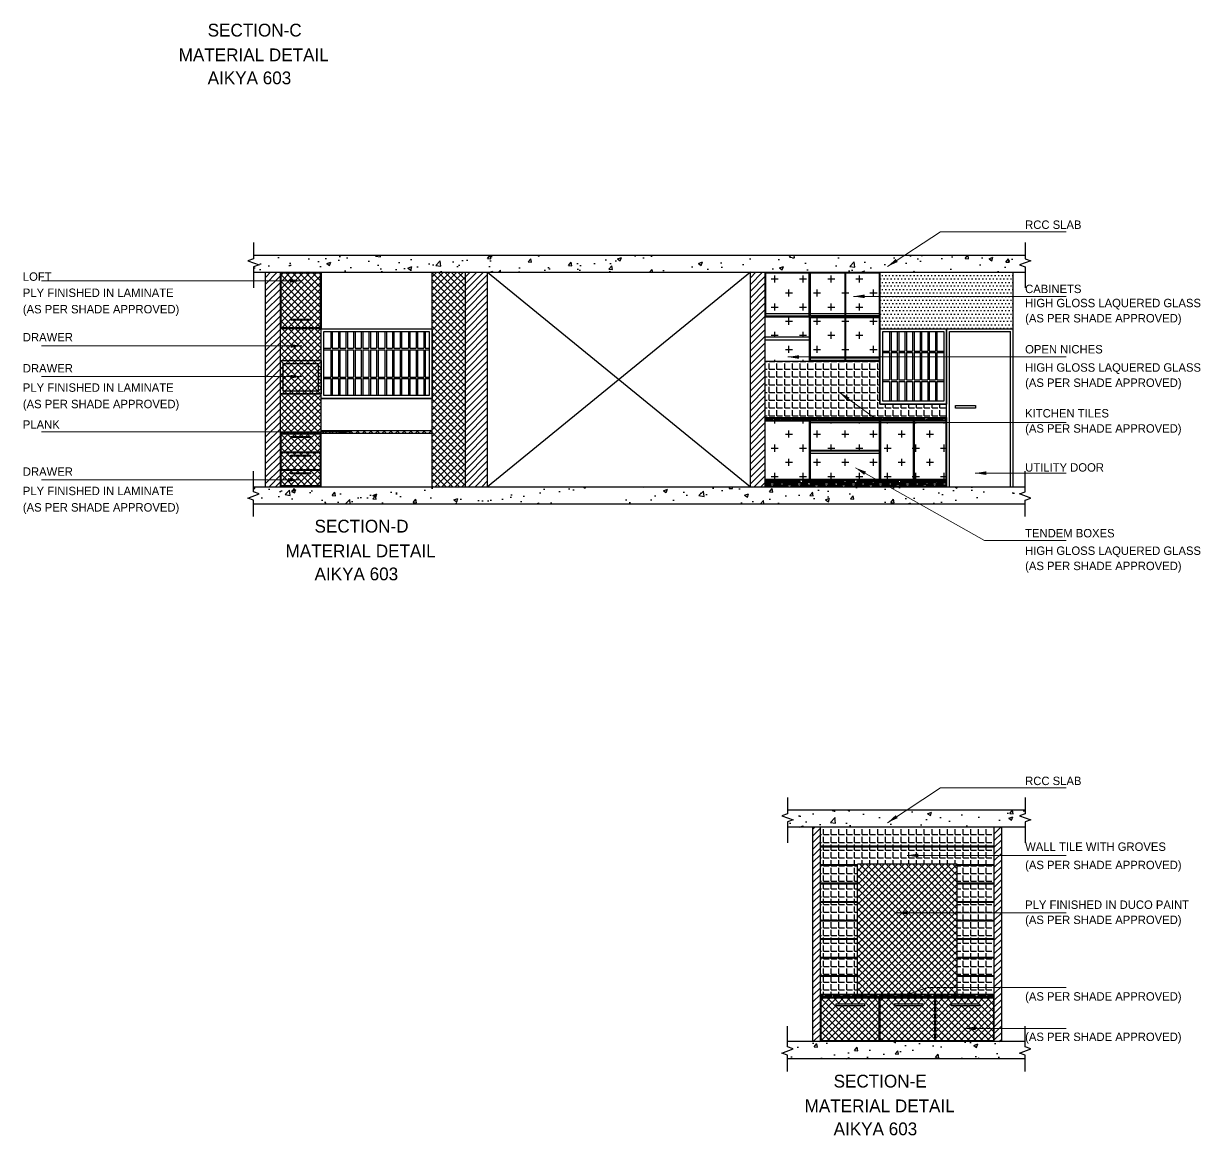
# Model space of a CAD drawing. Header units: millimetres. Extents: x -92307 to 258096, y -47434 to 112633.
# Drawn here: x -28198 to -12300, y -46811 to -31794 of the extents above; entities that cross this region are included whole.
import ezdxf

# ---------------------------------------------------------------- set-up
doc = ezdxf.new("R2010")
doc.units = ezdxf.units.MM
doc.header["$LTSCALE"] = 10
for name, color, linetype in [('A--BLOCKWALL-HATCH', 8, 'Continuous'), ('A--HATCH-1', 8, 'Continuous'), ('A--SPACEREF', 3, 'Continuous'), ('DIMM-1', 1, 'Continuous')]:
    doc.layers.add(name, color=color, linetype=linetype)
doc.styles.add('ISO', font='isocp2.shx', dxfattribs={"width": 0.8})
doc.dimstyles.new('A-DIM-100', dxfattribs={"dimscale": 100, "dimtxt": 2.25, "dimasz": 1.5, "dimexe": 1, "dimexo": 0.5, "dimgap": 0, "dimtad": 0, "dimdec": 0, "dimzin": 12, "dimdsep": 46, "dimtxsty": 'ISO', "dimblk": 'ARCHTICK', "dimcen": 1, "dimdle": 1, "dimclrd": 8, "dimclre": 8, "dimclrt": 256, "dimadec": 0, "dimazin": 3, "dimtfac": 1, "dimtdec": 0, "dimtmove": 1, "dimatfit": 2, "dimfxl": 1, "dimtvp": 0.75, "dimtolj": 1, "dimtzin": 12, "dimlwd": 18, "dimlwe": 18, "dimarcsym": 0})
pattern_1 = [(45, (-47123.285, -23739.76), (-44.90128, 44.90128), []), (135, (-47123.285, -23739.76), (-44.90128, -44.90128), [])]
pattern_2 = [(0, (0, 0), (0, 104.775), [76.2, -28.575]), (90, (0, 0), (-104.775, 6e-15), [76.2, -28.575])]

# ---------------------------------------------------------------- blocks, each defined once
blk = doc.blocks.new('_ArchTick')
at = {"color": 0, "const_width": 0.15}
blk.add_lwpolyline([(-0.5, -0.5), (0.5, 0.5)], dxfattribs=at)

msp = doc.modelspace()

# ---------------------------------------------------------------- hatches: boundary and pattern name
h = msp.add_hatch()
h.set_pattern_fill('AR-CONC', color=256, scale=3, style=0)
h.set_pattern_definition([(50, (-47123.3, -23739.76), (546.554, -47.817), [57.15, -628.65]), (355, (-47123.3, -23739.76), (-105.7285, 573.17), [45.72, -502.92]), (100.451, (-47077.74, -23743.75), (440.8275, 525.35), [48.57, -534.27]), (46.1842, (-47123.3, -23587.36), (813.237, -126.127), [85.725, -942.975]), (96.6356, (-47055.5, -23597.9), (712.213, 742.277), [72.855, -801.405]), (351.184, (-47123.3, -23587.4), (712.214, 742.275), [68.58, -754.38]), (21, (-47047.1, -23625.46), (454.8446, -306.7966), [57.15, -628.65]), (326, (-47047.1, -23625.46), (185.406, 552.564), [45.72, -502.92]), (71.4514, (-47009.2, -23651.03), (640.2495, 245.7686), [48.57, -534.27]), (37.5, (-47123.29, -23739.76), (9.2658, 253.6651), [0, -496.824, 0, -510.54, 0, -504.825]), (7.5, (-47123.29, -23739.76), (200.459, 300.5417), [0, -291.084, 0, -485.394, 0, -192.405]), (327.5, (-47293.21, -23739.76), (406.7718, -17.1862), [0, -190.5, 0, -594.36, 0, -788.67]), (317.5, (-47369.4, -23739.76), (444.3875, 76.2795), [0, -247.65, 0, -394.716, 0, -560.07])])
h.paths.add_polyline_path([(-25090.6, -34924), (-25090.6, -34971), (-25166.4, -34998.6), (-25014.8, -35053.8), (-25090.6, -35081.4), (-25090.6, -35152.6), (-14668.1, -35152.6), (-14668.1, -35081.4), (-14743.9, -35053.8), (-14592.3, -34998.6), (-14668.1, -34971), (-14668.1, -34924)])
h.paths.add_polyline_path([(-14668.1, -38279.8), (-14668.1, -38230.2), (-14592.3, -38202.6), (-14743.9, -38147.4), (-14668.1, -38119.8), (-14668.1, -38048.6), (-25090.6, -38048.6), (-25090.6, -38119.8), (-25014.8, -38147.4), (-25166.4, -38202.6), (-25090.6, -38230.2), (-25090.6, -38279.8)])
h = msp.add_hatch()
h.set_pattern_fill('CROSS', color=256, scale=30, style=0)
h.paths.add_polyline_path([(-17589.3, -35162.6), (-18169.3, -35162.6), (-18169.3, -35713.9), (-17589.3, -35713.9)])
h.paths.add_polyline_path([(-17104.3, -35162), (-17569.3, -35162), (-17569.3, -35713.9), (-17104.3, -35713.9)])
h.paths.add_polyline_path([(-16639.3, -35162), (-17094.3, -35162), (-17094.3, -35713.9), (-16639.3, -35713.9)])
h.paths.add_polyline_path([(-16639.3, -35763.2), (-17094.3, -35763.2), (-17094.3, -36313.9), (-16639.3, -36313.9)])
h.paths.add_polyline_path([(-17104.3, -35763.2), (-17569.3, -35763.2), (-17569.3, -36313.9), (-17104.3, -36313.9)])
h.paths.add_polyline_path([(-17579.3, -35753.9), (-18179.3, -35753.9), (-18179.3, -36025.5), (-17579.3, -36025.5)])
h.paths.add_polyline_path([(-17579.3, -36065.5), (-18179.3, -36065.5), (-18179.3, -36353.9), (-17579.3, -36353.9)])
h.paths.add_polyline_path([(-17579.3, -37161.6), (-18179.3, -37161.6), (-18179.3, -37948.2), (-17579.3, -37948.2)])
h.paths.add_polyline_path([(-16639.3, -37181.6), (-17569.3, -37181.6), (-17569.3, -37554.9), (-16639.3, -37554.9)])
h.paths.add_polyline_path([(-16639.3, -37594.9), (-17569.3, -37594.9), (-17569.3, -37948.2), (-16639.3, -37948.2)])
h.paths.add_polyline_path([(-16179.3, -37181.6), (-16619.3, -37181.6), (-16619.3, -37948.2), (-16179.3, -37948.2)])
h.paths.add_polyline_path([(-15739.3, -37181.6), (-16169.3, -37181.6), (-16169.3, -37948.2), (-15739.3, -37948.2)])
h = msp.add_hatch()
h.set_pattern_fill('DOTS', color=256, scale=30, style=0)
h.paths.add_polyline_path([(-15729.3, -35915), (-14829.3, -35915), (-14829.3, -35152.6), (-16629.3, -35152.6), (-16629.3, -35915)])
h = msp.add_hatch()
h.set_pattern_fill('ANGLE', color=256, scale=15, style=0)
h.set_pattern_definition(pattern_2)
h.paths.add_polyline_path([(-16629.3, -36353.9), (-18179.3, -36353.9), (-18179.3, -37113.6), (-15729.3, -37113.6), (-15729.3, -36932.7), (-16629.3, -36932.7)])
h = msp.add_hatch()
h.set_pattern_fill('AR-RROOF', color=256, style=0)
h.set_pattern_definition([(0, (-47123.285, -23739.762), (55.88, 25.4), [381, -50.8, 127, -25.4]), (0, (-47089.503, -23727.062), (-25.4, 33.782), [76.2, -8.382, 152.4, -19.05]), (0, (-47110.585, -23718.172), (132.08, 17.018), [203.2, -35.56, 101.6, -25.4])])
h.paths.add_polyline_path([(-15729.3, -37151.6), (-15729.3, -37113.6), (-16629.3, -37113.6), (-17579.3, -37113.6), (-17579.3, -37151.6)])
h.paths.add_polyline_path([(-17579.3, -37151.6), (-17579.3, -37113.6), (-18179.3, -37113.6), (-18179.3, -37151.6)])
h = msp.add_hatch()
h.set_pattern_fill('AR-RROOF', color=256, style=0)
h.paths.add_polyline_path([(-18179.3, -37958.2), (-18179.3, -38048.6), (-15729.3, -38048.6), (-15729.3, -37958.2)])
h = msp.add_hatch()
h.set_pattern_fill('AR-CONC', color=256, scale=3, style=0)
h.set_pattern_definition([(50, (-52973.15, -31234.8), (546.554, -47.8173), [57.15, -628.65]), (355, (-52973.15, -31234.8), (-105.7285, 573.17), [45.72, -502.92]), (100.451, (-52927.6, -31238.8), (440.8275, 525.35), [48.57, -534.27]), (46.1842, (-52973.15, -31082.4), (813.237, -126.127), [85.725, -942.975]), (96.6356, (-52905.4, -31092.9), (712.213, 742.277), [72.855, -801.405]), (351.184, (-52973.15, -31082.4), (712.214, 742.275), [68.58, -754.38]), (21, (-52896.95, -31120.5), (454.8446, -306.7966), [57.15, -628.65]), (326, (-52896.95, -31120.5), (185.406, 552.564), [45.72, -502.92]), (71.4514, (-52859.05, -31146.1), (640.2495, 245.7686), [48.57, -534.27]), (37.5, (-52973.15, -31234.82), (9.2658, 253.6651), [0, -496.824, 0, -510.54, 0, -504.825]), (7.5, (-52973.15, -31234.82), (200.459, 300.5417), [0, -291.084, 0, -485.394, 0, -192.405]), (327.5, (-53143.08, -31234.82), (406.7718, -17.1862), [0, -190.5, 0, -594.36, 0, -788.67]), (317.5, (-53219.28, -31234.82), (444.3875, 76.2795), [0, -247.65, 0, -394.716, 0, -560.07])])
h.paths.add_polyline_path([(-14668.1, -42647.7), (-14668.1, -42576.5), (-14592.3, -42548.9), (-14743.9, -42493.7), (-14668.1, -42466.1), (-14668.1, -42419.1), (-17877.2, -42419.1), (-17877.2, -42466.1), (-17953.1, -42493.7), (-17801.4, -42548.9), (-17877.2, -42576.5), (-17877.2, -42647.7)])
h.paths.add_polyline_path([(-17877.2, -45543.7), (-17877.2, -45614.9), (-17801.4, -45642.5), (-17953.1, -45697.7), (-17877.2, -45725.2), (-17877.2, -45774.9), (-14668.1, -45774.9), (-14668.1, -45725.2), (-14743.9, -45697.7), (-14592.3, -45642.5), (-14668.1, -45614.9), (-14668.1, -45543.7)])
h = msp.add_hatch()
h.set_pattern_fill('ANGLE', color=256, scale=15, style=0)
h.set_pattern_definition(pattern_2)
h.paths.add_polyline_path([(-15084.4, -42647.7), (-17434.4, -42647.7), (-17434.4, -42905.7), (-15084.4, -42905.7)])
h.paths.add_polyline_path([(-15084.4, -42915.7), (-17434.4, -42915.7), (-17434.4, -43155.7), (-16934.4, -43155.7), (-16934.4, -43147.7), (-15584.4, -43147.7), (-15584.4, -43155.7), (-15084.4, -43155.7)])
h.paths.add_polyline_path([(-15084.4, -43165.7), (-15584.4, -43165.7), (-15584.4, -43405.7), (-15084.4, -43405.7)])
h.paths.add_polyline_path([(-16934.4, -43165.7), (-17434.4, -43165.7), (-17434.4, -43405.7), (-16934.4, -43405.7)])
h.paths.add_polyline_path([(-16934.4, -43415.7), (-17434.4, -43415.7), (-17434.4, -43655.7), (-16934.4, -43655.7)])
h.paths.add_polyline_path([(-16934.4, -43665.7), (-17434.4, -43665.7), (-17434.4, -43905.7), (-16934.4, -43905.7)])
h.paths.add_polyline_path([(-16934.4, -43915.7), (-17434.4, -43915.7), (-17434.4, -44155.7), (-16934.4, -44155.7)])
h.paths.add_polyline_path([(-16934.4, -44165.7), (-17434.4, -44165.7), (-17434.4, -44405.7), (-16934.4, -44405.7)])
h.paths.add_polyline_path([(-16934.4, -44415.7), (-17434.4, -44415.7), (-17434.4, -44655.7), (-16934.4, -44655.7)])
h.paths.add_polyline_path([(-16934.4, -44665.7), (-17434.4, -44665.7), (-17434.4, -44905.7), (-16934.4, -44905.7)])
h.paths.add_polyline_path([(-15084.4, -44665.7), (-15584.4, -44665.7), (-15584.4, -44905.7), (-15084.4, -44905.7)])
h.paths.add_polyline_path([(-15084.4, -44415.7), (-15584.4, -44415.7), (-15584.4, -44655.7), (-15084.4, -44655.7)])
h.paths.add_polyline_path([(-15084.4, -43915.7), (-15584.4, -43915.7), (-15584.4, -44155.7), (-15084.4, -44155.7)])
h.paths.add_polyline_path([(-15084.4, -44165.7), (-15584.4, -44165.7), (-15584.4, -44405.7), (-15084.4, -44405.7)])
h.paths.add_polyline_path([(-15084.4, -43665.7), (-15584.4, -43665.7), (-15584.4, -43905.7), (-15084.4, -43905.7)])
h.paths.add_polyline_path([(-15084.4, -43415.7), (-15584.4, -43415.7), (-15584.4, -43655.7), (-15084.4, -43655.7)])
h = msp.add_hatch()
h.set_pattern_fill('AR-RROOF', color=256, style=0)
h.set_pattern_definition([(0, (-52973.15, -31234.82), (55.88, 25.4), [381, -50.8, 127, -25.4]), (0, (-52939.368, -31222.12), (-25.4, 33.782), [76.2, -8.382, 152.4, -19.05]), (0, (-52960.45, -31213.231), (132.08, 17.018), [203.2, -35.56, 101.6, -25.4])])
h.paths.add_polyline_path([(-15084.4, -44905.7), (-15584.4, -44905.7), (-17434.4, -44905.7), (-17434.4, -44943.7), (-15084.4, -44943.7)])
at = {"layer": 'A--BLOCKWALL-HATCH'}
h = msp.add_hatch(dxfattribs=at)
h.set_pattern_fill('ANSI37', color=256, scale=20, style=0)
h.set_pattern_definition(pattern_1)
h.paths.add_polyline_path([(-24179.3, -36795), (-24729.3, -36795), (-24729.3, -37326.6), (-24179.3, -37326.6)])
h.paths.add_polyline_path([(-24217.3, -36383), (-24691.3, -36383), (-24691.3, -36757), (-24217.3, -36757)], flags=16)
h.paths.add_polyline_path([(-24179.3, -35915), (-24729.3, -35915), (-24729.3, -36345), (-24179.3, -36345)])
h.paths.add_polyline_path([(-24189.3, -35162.6), (-24719.3, -35162.6), (-24719.3, -35905), (-24189.3, -35905)], flags=0)
h.paths.add_polyline_path([(-24323.9, -35787.7), (-24323.9, -35802), (-24587.7, -35802), (-24587.7, -35787.7)], flags=0)
h.paths.add_polyline_path([(-24179.3, -36345), (-24729.3, -36345), (-24729.3, -36795), (-24179.3, -36795)])
h.paths.add_polyline_path([(-24217.3, -36383), (-24217.3, -36757), (-24691.3, -36757), (-24691.3, -36383)], flags=16)
h.paths.add_polyline_path([(-24179.3, -35152.6), (-24729.3, -35152.6), (-24729.3, -35915), (-24179.3, -35915)])
h.paths.add_polyline_path([(-24719.3, -35162.6), (-24189.3, -35162.6), (-24189.3, -35905), (-24719.3, -35905)], flags=16)
h.paths.add_polyline_path([(-22679.3, -37288.6), (-24179.3, -37288.6), (-24179.3, -37326.6), (-22679.3, -37326.6)])
h = msp.add_hatch(dxfattribs=at)
h.set_pattern_fill('ANSI37', color=256, scale=20, style=0)
h.set_pattern_definition(pattern_1)
h.paths.add_polyline_path([(-22229.3, -35152.6), (-22679.3, -35152.6), (-22679.3, -38048.6), (-22229.3, -38048.6)])
h = msp.add_hatch(dxfattribs=at)
h.set_pattern_fill('ANSI37', color=256, scale=20, style=0)
h.set_pattern_definition(pattern_1)
h.paths.add_polyline_path([(-24189.3, -37576.6), (-24189.3, -37336.6), (-24719.3, -37336.6), (-24719.3, -37576.6)])
h.paths.add_polyline_path([(-24587.7, -37386.1), (-24587.7, -37371.8), (-24323.9, -37371.8), (-24323.9, -37386.1)], flags=16)
h.paths.add_polyline_path([(-24719.3, -37586.6), (-24719.3, -37816.6), (-24189.3, -37816.6), (-24189.3, -37586.6)])
h.paths.add_polyline_path([(-24587.7, -37636.1), (-24587.7, -37621.8), (-24323.9, -37621.8), (-24323.9, -37636.1)], flags=16)
h.paths.add_polyline_path([(-24189.3, -38038.6), (-24189.3, -37816.6), (-24719.3, -37816.6), (-24719.3, -38038.6)])
h.paths.add_polyline_path([(-24587.7, -37876.1), (-24587.7, -37861.8), (-24323.9, -37861.8), (-24323.9, -37876.1)], flags=16)
h = msp.add_hatch(dxfattribs=at)
h.set_pattern_fill('ANSI37', color=256, scale=20, style=0)
h.set_pattern_definition([(45, (-52973.15, -31234.82), (-44.90128, 44.90128), []), (135, (-52973.15, -31234.82), (-44.90128, -44.90128), [])])
h.paths.add_polyline_path([(-15094.4, -45533.7), (-15094.4, -44953.7), (-15874.4, -44953.7), (-15874.4, -45533.7)])
h.paths.add_polyline_path([(-15666.3, -45060.2), (-15666.3, -45031.7), (-15283.8, -45031.7), (-15283.8, -45060.2)], flags=16)
h.paths.add_polyline_path([(-15894.4, -44953.7), (-16624.4, -44953.7), (-16624.4, -45533.7), (-15894.4, -45533.7)])
h.paths.add_polyline_path([(-16432.1, -45060.2), (-16432.1, -45031.7), (-16049.5, -45031.7), (-16049.5, -45060.2)], flags=16)
h.paths.add_polyline_path([(-16644.4, -45533.7), (-16644.4, -44953.7), (-17424.4, -44953.7), (-17424.4, -45533.7)])
h.paths.add_polyline_path([(-17221.3, -45060.2), (-17221.3, -45031.7), (-16838.7, -45031.7), (-16838.7, -45060.2)], flags=16)
h.paths.add_polyline_path([(-15584.4, -43147.7), (-16934.4, -43147.7), (-16934.4, -44905.7), (-15584.4, -44905.7)])
at = {"layer": 'A--HATCH-1'}
h = msp.add_hatch(dxfattribs=at)
h.set_pattern_fill('ANSI31', color=256, scale=20, style=0)
h.set_pattern_definition([(45, (-47123.285, -23739.76), (-44.90128, 44.90128), [])])
h.paths.add_polyline_path([(-24729.3, -35152.6), (-24929.3, -35152.6), (-24929.3, -38048.6), (-24729.3, -38048.6)])
h.paths.add_polyline_path([(-22229.3, -38048.6), (-21929.3, -38048.6), (-21929.3, -35152.6), (-22229.3, -35152.6)])
h.paths.add_polyline_path([(-18179.3, -35152.6), (-18379.3, -35152.6), (-18379.3, -38048.6), (-18179.3, -38048.6)])
h = msp.add_hatch(dxfattribs=at)
h.set_pattern_fill('ANSI31', color=256, scale=20, style=0)
h.set_pattern_definition([(45, (-52973.15, -31234.82), (-44.90128, 44.90128), [])])
h.paths.add_polyline_path([(-17534.4, -45543.7), (-17434.4, -45543.7), (-17434.4, -42647.7), (-17534.4, -42647.7)])
h.paths.add_polyline_path([(-15084.4, -44905.7), (-15084.4, -45543.7), (-14984.4, -45543.7), (-14984.4, -42647.7), (-15084.4, -42647.7)])

# ---------------------------------------------------------------- linework, layer by layer
for p, q in [((-25090.6, -34924), (-14668.1, -34924)), ((-25090.6, -35152.6), (-14668.1, -35152.6)), ((-24929.3, -38048.6), (-24929.3, -35152.6)), ((-24729.3, -38048.6), (-24729.3, -35152.6)), ((-24179.3, -38048.6), (-24179.3, -35152.6)), ((-22679.3, -38048.6), (-22679.3, -35152.6)), ((-22229.3, -38048.6), (-22229.3, -35152.6)), ((-21929.3, -38048.6), (-21929.3, -35152.6)), ((-21929.3, -35152.6), (-18379.3, -38048.6)), ((-18379.3, -35152.6), (-21929.3, -38048.6)), ((-18379.3, -38048.6), (-18379.3, -35152.6)), ((-18179.3, -38048.6), (-18179.3, -35152.6)), ((-17579.3, -36353.9), (-17579.3, -35152.6)), ((-17579.3, -35152.6), (-16629.3, -35152.6)), ((-17104.3, -35162), (-17104.3, -35742.6)), ((-17094.3, -35162), (-17094.3, -35742.6)), ((-16629.3, -35152.6), (-16629.3, -36932.7)), ((-14829.3, -38048.6), (-14829.3, -35152.6)), ((-18179.3, -35753.9), (-16629.3, -35753.9)), ((-17104.3, -35763.2), (-17104.3, -36343.9)), ((-17094.3, -35763.2), (-17094.3, -36343.9)), ((-24179.3, -35915), (-22679.3, -35915)), ((-16629.3, -35915), (-14829.3, -35915)), ((-15729.3, -38048.6), (-15729.3, -35915)), ((-24048.8, -35953), (-24048.8, -36179.7)), ((-24028.8, -35953), (-24028.8, -36179.7)), ((-23945.7, -35953), (-23945.7, -36179.7)), ((-23945.7, -35953), (-23945.7, -36179.7)), ((-23925.7, -35953), (-23925.7, -36179.7)), ((-23925.7, -35953), (-23925.7, -36179.7)), ((-23842.5, -35953), (-23842.5, -36179.7)), ((-23822.5, -35953), (-23822.5, -36179.7)), ((-23739.3, -35953), (-23739.3, -36179.7)), ((-23739.3, -35953), (-23739.3, -36179.7)), ((-23719.3, -35953), (-23719.3, -36179.7)), ((-23719.3, -35953), (-23719.3, -36179.7)), ((-23636.2, -35953), (-23636.2, -36179.7)), ((-23636.2, -35953), (-23636.2, -36179.7)), ((-23616.2, -35953), (-23616.2, -36179.7)), ((-23616.2, -35953), (-23616.2, -36179.7)), ((-23533, -35953), (-23533, -36179.7)), ((-23533, -35953), (-23533, -36179.7)), ((-23513, -35953), (-23513, -36179.7)), ((-23513, -35953), (-23513, -36179.7)), ((-23429.9, -35953), (-23429.9, -36179.7)), ((-23409.9, -35953), (-23409.9, -36179.7)), ((-23317.3, -35953), (-23317.3, -36179.7)), ((-23297.3, -35953), (-23297.3, -36179.7)), ((-23214.2, -35953), (-23214.2, -36179.7)), ((-23214.2, -35953), (-23214.2, -36179.7)), ((-23194.2, -35953), (-23194.2, -36179.7)), ((-23194.2, -35953), (-23194.2, -36179.7)), ((-23111, -35953), (-23111, -36179.7)), ((-23091, -35953), (-23091, -36179.7)), ((-22998.5, -35953), (-22998.5, -36179.7)), ((-22978.5, -35953), (-22978.5, -36179.7)), ((-22895.3, -35953), (-22895.3, -36179.7)), ((-22895.3, -35953), (-22895.3, -36179.7)), ((-22875.3, -35953), (-22875.3, -36179.7)), ((-22875.3, -35953), (-22875.3, -36179.7)), ((-22792.2, -35953), (-22792.2, -36179.7)), ((-22772.2, -35953), (-22772.2, -36179.7)), ((-18179.3, -36025.5), (-17579.3, -36025.5)), ((-18179.3, -36065.5), (-17579.3, -36065.5)), ((-16498.8, -35953), (-16498.8, -36218.4)), ((-16478.8, -35953), (-16478.8, -36218.4)), ((-16395.7, -35953), (-16395.7, -36218.4)), ((-16395.7, -35953), (-16395.7, -36218.4)), ((-16375.7, -35953), (-16375.7, -36218.4)), ((-16375.7, -35953), (-16375.7, -36218.4)), ((-16292.5, -35953), (-16292.5, -36218.4)), ((-16272.5, -35953), (-16272.5, -36218.4)), ((-16189.3, -35953), (-16189.3, -36218.4)), ((-16189.3, -35953), (-16189.3, -36218.4)), ((-16169.3, -35953), (-16169.3, -36218.4)), ((-16169.3, -35953), (-16169.3, -36218.4)), ((-16086.2, -35953), (-16086.2, -36218.4)), ((-16086.2, -35953), (-16086.2, -36218.4)), ((-16066.2, -35953), (-16066.2, -36218.4)), ((-16066.2, -35953), (-16066.2, -36218.4)), ((-15983, -35953), (-15983, -36218.4)), ((-15983, -35953), (-15983, -36218.4)), ((-15963, -35953), (-15963, -36218.4)), ((-15963, -35953), (-15963, -36218.4)), ((-15879.9, -35953), (-15879.9, -36218.4)), ((-15859.9, -35953), (-15859.9, -36218.4)), ((-15691.3, -38048.6), (-15691.3, -35953)), ((-15691.3, -35953), (-14867.3, -35953)), ((-14867.3, -38048.6), (-14867.3, -35953)), ((-24141.3, -36179.7), (-24048.8, -36179.7)), ((-24141.3, -36199.7), (-24048.8, -36199.7)), ((-24048.8, -36199.7), (-24048.8, -36567.7)), ((-24028.8, -36179.7), (-23945.7, -36179.7)), ((-24028.8, -36199.7), (-24028.8, -36567.7)), ((-24028.8, -36199.7), (-23945.7, -36199.7)), ((-23945.7, -36199.7), (-23945.7, -36567.7)), ((-23945.7, -36199.7), (-23945.7, -36567.7)), ((-23925.7, -36179.7), (-23842.5, -36179.7)), ((-23925.7, -36199.7), (-23925.7, -36567.7)), ((-23925.7, -36199.7), (-23925.7, -36567.7)), ((-23925.7, -36199.7), (-23842.5, -36199.7)), ((-23842.5, -36199.7), (-23842.5, -36567.7)), ((-23822.5, -36179.7), (-23739.3, -36179.7)), ((-23822.5, -36199.7), (-23822.5, -36567.7)), ((-23822.5, -36199.7), (-23739.3, -36199.7)), ((-23739.3, -36199.7), (-23739.3, -36567.7)), ((-23739.3, -36199.7), (-23739.3, -36567.7)), ((-23719.3, -36179.7), (-23636.2, -36179.7)), ((-23719.3, -36199.7), (-23719.3, -36567.7)), ((-23719.3, -36199.7), (-23719.3, -36567.7)), ((-23719.3, -36199.7), (-23636.2, -36199.7)), ((-23636.2, -36199.7), (-23636.2, -36567.7)), ((-23636.2, -36199.7), (-23636.2, -36567.7)), ((-23616.2, -36179.7), (-23533, -36179.7)), ((-23616.2, -36199.7), (-23616.2, -36567.7)), ((-23616.2, -36199.7), (-23616.2, -36567.7)), ((-23616.2, -36199.7), (-23533, -36199.7)), ((-23533, -36199.7), (-23533, -36567.7)), ((-23533, -36199.7), (-23533, -36567.7)), ((-23513, -36179.7), (-23429.9, -36179.7)), ((-23513, -36199.7), (-23513, -36567.7)), ((-23513, -36199.7), (-23513, -36567.7)), ((-23513, -36199.7), (-23429.9, -36199.7)), ((-23429.9, -36199.7), (-23429.9, -36567.7)), ((-23409.9, -36179.7), (-23317.3, -36179.7)), ((-23409.9, -36179.7), (-23317.3, -36179.7)), ((-23409.9, -36199.7), (-23409.9, -36567.7)), ((-23409.9, -36199.7), (-23317.3, -36199.7)), ((-23409.9, -36199.7), (-23317.3, -36199.7)), ((-23317.3, -36199.7), (-23317.3, -36567.7)), ((-23297.3, -36179.7), (-23214.2, -36179.7)), ((-23297.3, -36199.7), (-23297.3, -36567.7)), ((-23297.3, -36199.7), (-23214.2, -36199.7)), ((-23214.2, -36199.7), (-23214.2, -36567.7)), ((-23214.2, -36199.7), (-23214.2, -36567.7)), ((-23194.2, -36179.7), (-23111, -36179.7)), ((-23194.2, -36199.7), (-23194.2, -36567.7)), ((-23194.2, -36199.7), (-23194.2, -36567.7)), ((-23194.2, -36199.7), (-23111, -36199.7)), ((-23111, -36199.7), (-23111, -36567.7)), ((-23091, -36179.7), (-23007.9, -36179.7)), ((-23091, -36179.7), (-22998.5, -36179.7)), ((-23091, -36199.7), (-23091, -36567.7)), ((-23091, -36199.7), (-23007.9, -36199.7)), ((-23091, -36199.7), (-22998.5, -36199.7)), ((-22998.5, -36199.7), (-22998.5, -36567.7)), ((-22978.5, -36179.7), (-22895.3, -36179.7)), ((-22978.5, -36199.7), (-22978.5, -36567.7)), ((-22978.5, -36199.7), (-22895.3, -36199.7)), ((-22895.3, -36199.7), (-22895.3, -36567.7)), ((-22895.3, -36199.7), (-22895.3, -36567.7)), ((-22875.3, -36179.7), (-22792.2, -36179.7)), ((-22875.3, -36199.7), (-22875.3, -36567.7)), ((-22875.3, -36199.7), (-22875.3, -36567.7)), ((-22875.3, -36199.7), (-22792.2, -36199.7)), ((-22792.2, -36199.7), (-22792.2, -36567.7)), ((-22772.2, -36179.7), (-22717.3, -36179.7)), ((-22772.2, -36199.7), (-22772.2, -36567.7)), ((-22772.2, -36199.7), (-22717.3, -36199.7)), ((-16591.3, -36218.4), (-16498.8, -36218.4)), ((-16591.3, -36238.4), (-16498.8, -36238.4)), ((-16498.8, -36238.4), (-16498.8, -36606.4)), ((-16478.8, -36218.4), (-16395.7, -36218.4)), ((-16478.8, -36238.4), (-16478.8, -36606.4)), ((-16478.8, -36238.4), (-16395.7, -36238.4)), ((-16395.7, -36238.4), (-16395.7, -36606.4)), ((-16395.7, -36238.4), (-16395.7, -36606.4)), ((-16375.7, -36218.4), (-16292.5, -36218.4)), ((-16375.7, -36238.4), (-16375.7, -36606.4)), ((-16375.7, -36238.4), (-16375.7, -36606.4)), ((-16375.7, -36238.4), (-16292.5, -36238.4)), ((-16292.5, -36238.4), (-16292.5, -36606.4)), ((-16272.5, -36218.4), (-16189.3, -36218.4)), ((-16272.5, -36238.4), (-16272.5, -36606.4)), ((-16272.5, -36238.4), (-16189.3, -36238.4)), ((-16189.3, -36238.4), (-16189.3, -36606.4)), ((-16189.3, -36238.4), (-16189.3, -36606.4)), ((-16169.3, -36218.4), (-16086.2, -36218.4)), ((-16169.3, -36238.4), (-16169.3, -36606.4)), ((-16169.3, -36238.4), (-16169.3, -36606.4)), ((-16169.3, -36238.4), (-16086.2, -36238.4)), ((-16086.2, -36238.4), (-16086.2, -36606.4)), ((-16086.2, -36238.4), (-16086.2, -36606.4)), ((-16066.2, -36218.4), (-15983, -36218.4)), ((-16066.2, -36238.4), (-16066.2, -36606.4)), ((-16066.2, -36238.4), (-16066.2, -36606.4)), ((-16066.2, -36238.4), (-15983, -36238.4)), ((-15983, -36238.4), (-15983, -36606.4)), ((-15983, -36238.4), (-15983, -36606.4)), ((-15963, -36218.4), (-15879.9, -36218.4)), ((-15963, -36238.4), (-15963, -36606.4)), ((-15963, -36238.4), (-15963, -36606.4)), ((-15963, -36238.4), (-15879.9, -36238.4)), ((-15879.9, -36238.4), (-15879.9, -36606.4)), ((-15859.9, -36218.4), (-15767.3, -36218.4)), ((-15859.9, -36238.4), (-15859.9, -36606.4)), ((-15859.9, -36238.4), (-15767.3, -36238.4)), ((-24729.3, -36345), (-24179.3, -36345)), ((-18179.3, -36353.9), (-16629.3, -36353.9)), ((-24141.3, -36567.7), (-24048.8, -36567.7)), ((-24141.3, -36587.7), (-24048.8, -36587.7)), ((-24048.8, -36587.7), (-24048.8, -36818.7)), ((-24028.8, -36567.7), (-23945.7, -36567.7)), ((-24028.8, -36587.7), (-24028.8, -36818.7)), ((-24028.8, -36587.7), (-23945.7, -36587.7)), ((-23945.7, -36587.7), (-23945.7, -36818.7)), ((-23945.7, -36587.7), (-23945.7, -36818.7)), ((-23925.7, -36567.7), (-23842.5, -36567.7)), ((-23925.7, -36587.7), (-23925.7, -36818.7)), ((-23925.7, -36587.7), (-23925.7, -36818.7)), ((-23925.7, -36587.7), (-23842.5, -36587.7)), ((-23842.5, -36587.7), (-23842.5, -36818.7)), ((-23822.5, -36567.7), (-23739.3, -36567.7)), ((-23822.5, -36587.7), (-23822.5, -36818.7)), ((-23822.5, -36587.7), (-23739.3, -36587.7)), ((-23739.3, -36587.7), (-23739.3, -36818.7)), ((-23739.3, -36587.7), (-23739.3, -36818.7)), ((-23719.3, -36567.7), (-23636.2, -36567.7)), ((-23719.3, -36587.7), (-23719.3, -36818.7)), ((-23719.3, -36587.7), (-23719.3, -36818.7)), ((-23719.3, -36587.7), (-23636.2, -36587.7)), ((-23636.2, -36587.7), (-23636.2, -36818.7)), ((-23636.2, -36587.7), (-23636.2, -36818.7)), ((-23616.2, -36567.7), (-23533, -36567.7)), ((-23616.2, -36587.7), (-23616.2, -36818.7)), ((-23616.2, -36587.7), (-23616.2, -36818.7)), ((-23616.2, -36587.7), (-23533, -36587.7)), ((-23533, -36587.7), (-23533, -36818.7)), ((-23533, -36587.7), (-23533, -36818.7)), ((-23513, -36567.7), (-23429.9, -36567.7)), ((-23513, -36587.7), (-23513, -36818.7)), ((-23513, -36587.7), (-23513, -36818.7)), ((-23513, -36587.7), (-23429.9, -36587.7)), ((-23429.9, -36587.7), (-23429.9, -36818.7)), ((-23409.9, -36567.7), (-23317.3, -36567.7)), ((-23409.9, -36567.7), (-23317.3, -36567.7)), ((-23409.9, -36587.7), (-23409.9, -36818.7)), ((-23409.9, -36587.7), (-23317.3, -36587.7)), ((-23409.9, -36587.7), (-23317.3, -36587.7)), ((-23317.3, -36587.7), (-23317.3, -36818.7)), ((-23297.3, -36567.7), (-23214.2, -36567.7)), ((-23297.3, -36587.7), (-23297.3, -36818.7)), ((-23297.3, -36587.7), (-23214.2, -36587.7)), ((-23214.2, -36587.7), (-23214.2, -36818.7)), ((-23214.2, -36587.7), (-23214.2, -36818.7)), ((-23194.2, -36567.7), (-23111, -36567.7)), ((-23194.2, -36587.7), (-23194.2, -36818.7)), ((-23194.2, -36587.7), (-23194.2, -36818.7)), ((-23194.2, -36587.7), (-23111, -36587.7)), ((-23111, -36587.7), (-23111, -36818.7)), ((-23091, -36567.7), (-23007.9, -36567.7)), ((-23091, -36567.7), (-22998.5, -36567.7)), ((-23091, -36587.7), (-23091, -36818.7)), ((-23091, -36587.7), (-23007.9, -36587.7)), ((-23091, -36587.7), (-22998.5, -36587.7)), ((-22998.5, -36587.7), (-22998.5, -36818.7)), ((-22978.5, -36567.7), (-22895.3, -36567.7)), ((-22978.5, -36587.7), (-22978.5, -36818.7)), ((-22978.5, -36587.7), (-22895.3, -36587.7)), ((-22895.3, -36587.7), (-22895.3, -36818.7)), ((-22895.3, -36587.7), (-22895.3, -36818.7)), ((-22875.3, -36567.7), (-22792.2, -36567.7)), ((-22875.3, -36587.7), (-22875.3, -36818.7)), ((-22875.3, -36587.7), (-22875.3, -36818.7)), ((-22875.3, -36587.7), (-22792.2, -36587.7)), ((-22792.2, -36587.7), (-22792.2, -36818.7)), ((-22772.2, -36567.7), (-22717.3, -36567.7)), ((-22772.2, -36587.7), (-22772.2, -36818.7)), ((-22772.2, -36587.7), (-22717.3, -36587.7)), ((-16591.3, -36606.4), (-16498.8, -36606.4)), ((-16591.3, -36626.4), (-16498.8, -36626.4)), ((-16498.8, -36626.4), (-16498.8, -36894.7)), ((-16478.8, -36606.4), (-16395.7, -36606.4)), ((-16478.8, -36626.4), (-16478.8, -36894.7)), ((-16478.8, -36626.4), (-16395.7, -36626.4)), ((-16395.7, -36626.4), (-16395.7, -36894.7)), ((-16395.7, -36626.4), (-16395.7, -36894.7)), ((-16375.7, -36606.4), (-16292.5, -36606.4)), ((-16375.7, -36626.4), (-16375.7, -36894.7)), ((-16375.7, -36626.4), (-16375.7, -36894.7)), ((-16375.7, -36626.4), (-16292.5, -36626.4)), ((-16292.5, -36626.4), (-16292.5, -36894.7)), ((-16272.5, -36606.4), (-16189.3, -36606.4)), ((-16272.5, -36626.4), (-16272.5, -36894.7)), ((-16272.5, -36626.4), (-16189.3, -36626.4)), ((-16189.3, -36626.4), (-16189.3, -36894.7)), ((-16189.3, -36626.4), (-16189.3, -36894.7)), ((-16169.3, -36606.4), (-16086.2, -36606.4)), ((-16169.3, -36626.4), (-16169.3, -36894.7)), ((-16169.3, -36626.4), (-16169.3, -36894.7)), ((-16169.3, -36626.4), (-16086.2, -36626.4)), ((-16086.2, -36626.4), (-16086.2, -36894.7)), ((-16086.2, -36626.4), (-16086.2, -36894.7)), ((-16066.2, -36606.4), (-15983, -36606.4)), ((-16066.2, -36626.4), (-16066.2, -36894.7)), ((-16066.2, -36626.4), (-16066.2, -36894.7)), ((-16066.2, -36626.4), (-15983, -36626.4)), ((-15983, -36626.4), (-15983, -36894.7)), ((-15983, -36626.4), (-15983, -36894.7)), ((-15963, -36606.4), (-15879.9, -36606.4)), ((-15963, -36626.4), (-15963, -36894.7)), ((-15963, -36626.4), (-15963, -36894.7)), ((-15963, -36626.4), (-15879.9, -36626.4)), ((-15879.9, -36626.4), (-15879.9, -36894.7)), ((-15859.9, -36606.4), (-15767.3, -36606.4)), ((-15859.9, -36626.4), (-15859.9, -36894.7)), ((-15859.9, -36626.4), (-15767.3, -36626.4)), ((-24729.3, -36795), (-24179.3, -36795)), ((-24179.3, -36856.7), (-22679.3, -36856.7)), ((-16629.3, -36932.7), (-15729.3, -36932.7)), ((-18179.3, -37113.6), (-15729.3, -37113.6)), ((-18179.3, -37151.6), (-15729.3, -37151.6)), ((-18179.3, -37161.6), (-17579.3, -37161.6)), ((-17579.3, -37958.2), (-17579.3, -37113.6)), ((-17569.3, -37161.6), (-16639.3, -37161.6)), ((-17569.3, -37181.6), (-16639.3, -37181.6)), ((-16629.3, -37151.6), (-16629.3, -37958.2)), ((-16619.3, -37161.6), (-16179.3, -37161.6)), ((-16619.3, -37181.6), (-16179.3, -37181.6)), ((-16179.3, -37161.6), (-16179.3, -37948.2)), ((-16169.3, -37161.6), (-15739.3, -37161.6)), ((-16169.3, -37161.6), (-16169.3, -37948.2)), ((-16169.3, -37181.6), (-15739.3, -37181.6)), ((-24179.3, -37326.6), (-24729.3, -37326.6)), ((-24179.3, -37288.6), (-22679.3, -37288.6)), ((-24179.3, -37326.6), (-22679.3, -37326.6)), ((-24719.3, -37576.6), (-24189.3, -37576.6)), ((-24719.3, -37586.6), (-24189.3, -37586.6)), ((-17569.3, -37554.9), (-16639.3, -37554.9)), ((-17569.3, -37564.9), (-16639.3, -37564.9)), ((-17569.3, -37594.9), (-16639.3, -37594.9)), ((-24719.3, -37816.6), (-24189.3, -37816.6)), ((-24719.3, -37826.6), (-24189.3, -37826.6)), ((-18179.3, -37948.2), (-17579.3, -37948.2)), ((-18179.3, -37958.2), (-15729.3, -37958.2)), ((-17569.3, -37948.2), (-16639.3, -37948.2)), ((-16619.3, -37948.2), (-16179.3, -37948.2)), ((-16169.3, -37948.2), (-15739.3, -37948.2)), ((-25090.6, -38048.6), (-14668.1, -38048.6)), ((-25090.6, -38279.8), (-14668.1, -38279.8)), ((-14668.1, -42419.1), (-17877.2, -42419.1)), ((-14668.1, -42647.7), (-17877.2, -42647.7)), ((-17534.4, -45543.7), (-17534.4, -42647.7)), ((-17434.4, -45543.7), (-17434.4, -42647.7)), ((-15084.4, -45543.7), (-15084.4, -42647.7)), ((-15084.4, -44905.7), (-15084.4, -42647.7)), ((-14984.4, -45543.7), (-14984.4, -42647.7)), ((-15084.4, -42905.7), (-17434.4, -42905.7)), ((-15084.4, -42905.7), (-17434.4, -42905.7)), ((-15084.4, -42915.7), (-17434.4, -42915.7)), ((-15084.4, -42915.7), (-17434.4, -42915.7)), ((-16934.4, -43155.7), (-17434.4, -43155.7)), ((-16934.4, -43155.7), (-17434.4, -43155.7)), ((-16934.4, -43165.7), (-17434.4, -43165.7)), ((-16934.4, -43165.7), (-17434.4, -43165.7)), ((-16934.4, -44905.7), (-16934.4, -43147.7)), ((-15584.4, -43147.7), (-16934.4, -43147.7)), ((-15584.4, -44905.7), (-15584.4, -43147.7)), ((-15084.4, -43155.7), (-15584.4, -43155.7)), ((-15084.4, -43155.7), (-15584.4, -43155.7)), ((-15084.4, -43165.7), (-15584.4, -43165.7)), ((-15084.4, -43165.7), (-15584.4, -43165.7)), ((-16934.4, -43405.7), (-17434.4, -43405.7)), ((-16934.4, -43405.7), (-17434.4, -43405.7)), ((-16934.4, -43415.7), (-17434.4, -43415.7)), ((-16934.4, -43415.7), (-17434.4, -43415.7)), ((-15084.4, -43405.7), (-15584.4, -43405.7)), ((-15084.4, -43405.7), (-15584.4, -43405.7)), ((-15084.4, -43415.7), (-15584.4, -43415.7)), ((-15084.4, -43415.7), (-15584.4, -43415.7)), ((-16934.4, -43655.7), (-17434.4, -43655.7)), ((-16934.4, -43655.7), (-17434.4, -43655.7)), ((-16934.4, -43655.7), (-17434.4, -43655.7)), ((-16934.4, -43665.7), (-17434.4, -43665.7)), ((-16934.4, -43665.7), (-17434.4, -43665.7)), ((-16934.4, -43665.7), (-17434.4, -43665.7)), ((-15084.4, -43655.7), (-15584.4, -43655.7)), ((-15084.4, -43655.7), (-15584.4, -43655.7)), ((-15084.4, -43655.7), (-15584.4, -43655.7)), ((-15084.4, -43665.7), (-15584.4, -43665.7)), ((-15084.4, -43665.7), (-15584.4, -43665.7)), ((-15084.4, -43665.7), (-15584.4, -43665.7)), ((-16934.4, -43905.7), (-17434.4, -43905.7)), ((-16934.4, -43905.7), (-17434.4, -43905.7)), ((-16934.4, -43915.7), (-17434.4, -43915.7)), ((-16934.4, -43915.7), (-17434.4, -43915.7)), ((-15084.4, -43905.7), (-15584.4, -43905.7)), ((-15084.4, -43905.7), (-15584.4, -43905.7)), ((-15084.4, -43915.7), (-15584.4, -43915.7)), ((-15084.4, -43915.7), (-15584.4, -43915.7)), ((-16934.4, -44155.7), (-17434.4, -44155.7)), ((-16934.4, -44155.7), (-17434.4, -44155.7)), ((-16934.4, -44165.7), (-17434.4, -44165.7)), ((-16934.4, -44165.7), (-17434.4, -44165.7)), ((-15084.4, -44155.7), (-15584.4, -44155.7)), ((-15084.4, -44155.7), (-15584.4, -44155.7)), ((-15084.4, -44165.7), (-15584.4, -44165.7)), ((-15084.4, -44165.7), (-15584.4, -44165.7)), ((-16934.4, -44405.7), (-17434.4, -44405.7)), ((-16934.4, -44405.7), (-17434.4, -44405.7)), ((-16934.4, -44415.7), (-17434.4, -44415.7)), ((-16934.4, -44415.7), (-17434.4, -44415.7)), ((-15084.4, -44405.7), (-15584.4, -44405.7)), ((-15084.4, -44405.7), (-15584.4, -44405.7)), ((-15084.4, -44415.7), (-15584.4, -44415.7)), ((-15084.4, -44415.7), (-15584.4, -44415.7)), ((-16934.4, -44655.7), (-17434.4, -44655.7)), ((-16934.4, -44655.7), (-17434.4, -44655.7)), ((-16934.4, -44665.7), (-17434.4, -44665.7)), ((-16934.4, -44665.7), (-17434.4, -44665.7)), ((-15084.4, -44655.7), (-15584.4, -44655.7)), ((-15084.4, -44655.7), (-15584.4, -44655.7)), ((-15084.4, -44665.7), (-15584.4, -44665.7)), ((-15084.4, -44665.7), (-15584.4, -44665.7)), ((-15084.4, -44905.7), (-17434.4, -44905.7)), ((-15084.4, -44943.7), (-17434.4, -44943.7)), ((-16634.4, -45543.7), (-16634.4, -44943.7)), ((-15884.4, -45543.7), (-15884.4, -44943.7)), ((-15084.4, -44905.7), (-15584.4, -44905.7)), ((-14668.1, -45543.7), (-17877.2, -45543.7)), ((-14668.1, -45774.9), (-17877.2, -45774.9))]:
    msp.add_line(p, q)
at = {"linetype": 'Continuous'}
for points in [[(-25090.6, -34750.2), (-25090.6, -34971), (-25166.4, -34998.6), (-25014.8, -35053.8), (-25090.6, -35081.4), (-25090.6, -35362)], [(-14668.1, -34750.2), (-14668.1, -34971), (-14592.3, -34998.6), (-14743.9, -35053.8), (-14668.1, -35081.4), (-14668.1, -35362)], [(-25090.6, -38451), (-25090.6, -38230.2), (-25166.4, -38202.6), (-25014.8, -38147.4), (-25090.6, -38119.8), (-25090.6, -37839.1)], [(-14668.1, -38451), (-14668.1, -38230.2), (-14592.3, -38202.6), (-14743.9, -38147.4), (-14668.1, -38119.8), (-14668.1, -37839.1)], [(-17877.2, -42245.3), (-17877.2, -42466.1), (-17953.1, -42493.7), (-17801.4, -42548.9), (-17877.2, -42576.5), (-17877.2, -42857.1)], [(-14668.1, -42245.3), (-14668.1, -42466.1), (-14743.9, -42493.7), (-14592.3, -42548.9), (-14668.1, -42576.5), (-14668.1, -42857.1)], [(-17877.2, -45946), (-17877.2, -45725.2), (-17953.1, -45697.7), (-17801.4, -45642.5), (-17877.2, -45614.9), (-17877.2, -45334.2)], [(-14668.1, -45946), (-14668.1, -45725.2), (-14743.9, -45697.7), (-14592.3, -45642.5), (-14668.1, -45614.9), (-14668.1, -45334.2)]]:
    msp.add_lwpolyline(points, dxfattribs=at)
for points in [[(-24729.3, -35152.6), (-24179.3, -35152.6), (-24179.3, -35915), (-24729.3, -35915)], [(-24719.3, -35162.6), (-24189.3, -35162.6), (-24189.3, -35905), (-24719.3, -35905)], [(-18169.3, -35162.6), (-17589.3, -35162.6), (-17589.3, -35743.9), (-18169.3, -35743.9)], [(-17569.3, -35162), (-16639.3, -35162), (-16639.3, -35742.6), (-17569.3, -35742.6)], [(-17569.3, -35763.2), (-16639.3, -35763.2), (-16639.3, -36343.9), (-17569.3, -36343.9)], [(-24587.7, -35787.7), (-24323.9, -35787.7), (-24323.9, -35802), (-24587.7, -35802)], [(-24179.3, -35915), (-22679.3, -35915), (-22679.3, -36856.7), (-24179.3, -36856.7)], [(-16629.3, -35915), (-15729.3, -35915), (-15729.3, -36932.7), (-16629.3, -36932.7)], [(-24141.3, -35953), (-22717.3, -35953), (-22717.3, -36818.7), (-24141.3, -36818.7)], [(-16591.3, -35953), (-15767.3, -35953), (-15767.3, -36894.7), (-16591.3, -36894.7)], [(-24729.3, -36345), (-24179.3, -36345), (-24179.3, -36795), (-24729.3, -36795)], [(-24691.3, -36383), (-24217.3, -36383), (-24217.3, -36757), (-24691.3, -36757)], [(-15608.5, -36950.8), (-15337.9, -36950.8), (-15337.9, -36987.6), (-15608.5, -36987.6)], [(-24719.3, -37336.6), (-24189.3, -37336.6), (-24189.3, -38038.6), (-24719.3, -38038.6)], [(-24587.7, -37371.8), (-24323.9, -37371.8), (-24323.9, -37386.1), (-24587.7, -37386.1)], [(-24587.7, -37621.8), (-24323.9, -37621.8), (-24323.9, -37636.1), (-24587.7, -37636.1)], [(-24587.7, -37861.8), (-24323.9, -37861.8), (-24323.9, -37876.1), (-24587.7, -37876.1)], [(-17424.4, -44953.7), (-16644.4, -44953.7), (-16644.4, -45533.7), (-17424.4, -45533.7)], [(-16624.4, -44953.7), (-15894.4, -44953.7), (-15894.4, -45533.7), (-16624.4, -45533.7)], [(-15874.4, -44953.7), (-15094.4, -44953.7), (-15094.4, -45533.7), (-15874.4, -45533.7)], [(-17221.3, -45031.7), (-16838.7, -45031.7), (-16838.7, -45060.2), (-17221.3, -45060.2)], [(-16432.1, -45031.7), (-16049.5, -45031.7), (-16049.5, -45060.2), (-16432.1, -45060.2)], [(-15666.3, -45031.7), (-15283.8, -45031.7), (-15283.8, -45060.2), (-15666.3, -45060.2)]]:
    msp.add_lwpolyline(points, close=True)
for points in [[(-17589.3, -35713.9), (-18169.3, -35713.9)], [(-17104.3, -35713.9), (-17569.3, -35713.9)], [(-16639.3, -35713.9), (-17094.3, -35713.9)], [(-17104.3, -36313.9), (-17569.3, -36313.9)], [(-16639.3, -36313.9), (-17094.3, -36313.9)], [(-17569.3, -37948.2), (-17569.3, -37161.6)], [(-16639.3, -37161.6), (-16639.3, -37948.2)], [(-16629.3, -37113.6), (-16629.3, -37113.6), (-15729.3, -37113.6), (-15729.3, -38048.6), (-16629.3, -38048.6)], [(-16629.3, -37958.2), (-16629.3, -37151.6)], [(-16619.3, -37948.2), (-16619.3, -37161.6)], [(-15739.3, -37161.6), (-15739.3, -37948.2)]]:
    msp.add_lwpolyline(points)

# ---------------------------------------------------------------- texts
at = {"layer": 'A--SPACEREF'}
for s, height, p in [('RCC SLAB', 113.76, (-14668.1, -34567.4)), ('LOFT', 113.76, (-28207.9, -35268.5)), ('PLY FINISHED IN LAMINATE', 113.758, (-28207.9, -35486.6)), ('CABINETS', 113.76, (-14668.1, -35434.2)), ('(AS PER SHADE APPROVED)', 113.758, (-28207.9, -35708.4)), ('HIGH GLOSS LAQUERED GLASS', 113.758, (-14668.1, -35625.2)), ('(AS PER SHADE APPROVED)', 113.758, (-14668.1, -35830.5)), ('DRAWER ', 113.76, (-28207.9, -36086.4)), ('OPEN NICHES', 113.758, (-14668.1, -36249.4)), ('DRAWER ', 113.76, (-28207.9, -36506.2)), ('HIGH GLOSS LAQUERED GLASS', 113.758, (-14668.1, -36495.9)), ('PLY FINISHED IN LAMINATE', 113.758, (-28207.9, -36767.1)), ('(AS PER SHADE APPROVED)', 113.758, (-14668.1, -36701.2)), ('(AS PER SHADE APPROVED)', 113.758, (-28207.9, -36988.9)), ('KITCHEN TILES', 113.758, (-14668.1, -37114)), ('PLANK ', 113.76, (-28207.9, -37266.3)), ('(AS PER SHADE APPROVED)', 113.758, (-14668.1, -37319.3)), ('DRAWER ', 113.76, (-28207.9, -37902.2)), ('UTILITY DOOR', 113.758, (-14668.1, -37845.6)), ('PLY FINISHED IN LAMINATE', 113.758, (-28207.9, -38163.1)), ('(AS PER SHADE APPROVED)', 113.758, (-28207.9, -38384.9)), ('TENDEM BOXES', 113.758, (-14668.1, -38733.7)), ('HIGH GLOSS LAQUERED GLASS', 113.758, (-14668.1, -38970.4)), ('(AS PER SHADE APPROVED)', 113.758, (-14668.1, -39175.6)), ('RCC SLAB', 113.76, (-14668.1, -42078.7)), ('WALL TILE WITH GROVES', 113.758, (-14668.1, -42967.5)), ('(AS PER SHADE APPROVED)', 113.758, (-14668.1, -43214.3)), ('PLY FINISHED IN DUCO PAINT', 113.758, (-14668.1, -43751)), ('(AS PER SHADE APPROVED)', 113.758, (-14668.1, -43955.4)), ('(AS PER SHADE APPROVED)', 113.758, (-14668.1, -44990)), ('(AS PER SHADE APPROVED)', 113.758, (-14668.1, -45535.4))]:
    msp.add_text(s, height=height, dxfattribs=at).set_placement(p)
at = {"layer": 'DIMM-1'}
for s, height, p in [('SECTION-C', 172.62, (-25711.2, -31969)), ('MATERIAL DETAIL', 172.617, (-26102.6, -32302.9)), ('AIKYA 603', 172.62, (-25711.2, -32614.1)), ('SECTION-D', 172.62, (-24267.1, -38668.2)), ('MATERIAL DETAIL', 172.617, (-24658.5, -39002.1)), ('AIKYA 603', 172.62, (-24267.1, -39313.2)), ('SECTION-E', 172.62, (-17255.1, -46163.3)), ('MATERIAL DETAIL', 172.617, (-17646.5, -46497.2)), ('AIKYA 603', 172.62, (-17255.1, -46808.3))]:
    msp.add_text(s, height=height, dxfattribs=at).set_placement(p)

# ---------------------------------------------------------------- leaders
for points in [[(-16528, -35075.3), (-15809.5, -34605.5), (-14114.7, -34605.5)], [(-24447.7, -35268.5), (-27956.5, -35268.5)], [(-16986.9, -35478.2), (-14114.7, -35478.2)], [(-24440.6, -36148), (-27956.5, -36148)], [(-17873.3, -36297.3), (-14114.7, -36297.3)], [(-24445.5, -36562.3), (-27956.5, -36562.3)], [(-17177.7, -36777), (-16619.3, -37181.6), (-14114.7, -37181.6)], [(-23785.4, -37308.1), (-27956.5, -37308.1)], [(-16960.6, -37793.6), (-15216.7, -38777.6), (-14114.7, -38777.6)], [(-24473.7, -37958.2), (-27956.5, -37958.2)], [(-15342.1, -37865.9), (-14114.7, -37865.9)], [(-16528, -42586.6), (-15809.5, -42116.8), (-14114.7, -42116.8)], [(-16261.9, -43028.9), (-14114.7, -43028.9)], [(-16400.6, -43803.4), (-14114.7, -43803.4)], [(-16355.2, -44943.7), (-15986, -44813.7), (-14114.7, -44813.7)], [(-15487.4, -45365.3), (-14114.7, -45365.3)]]:
    msp.add_leader(points, dimstyle='A-DIM-100', override={"dimgap": 0, "dimtad": 0, "dimfxl": 0.18})

doc.saveas('drawing.dxf')
